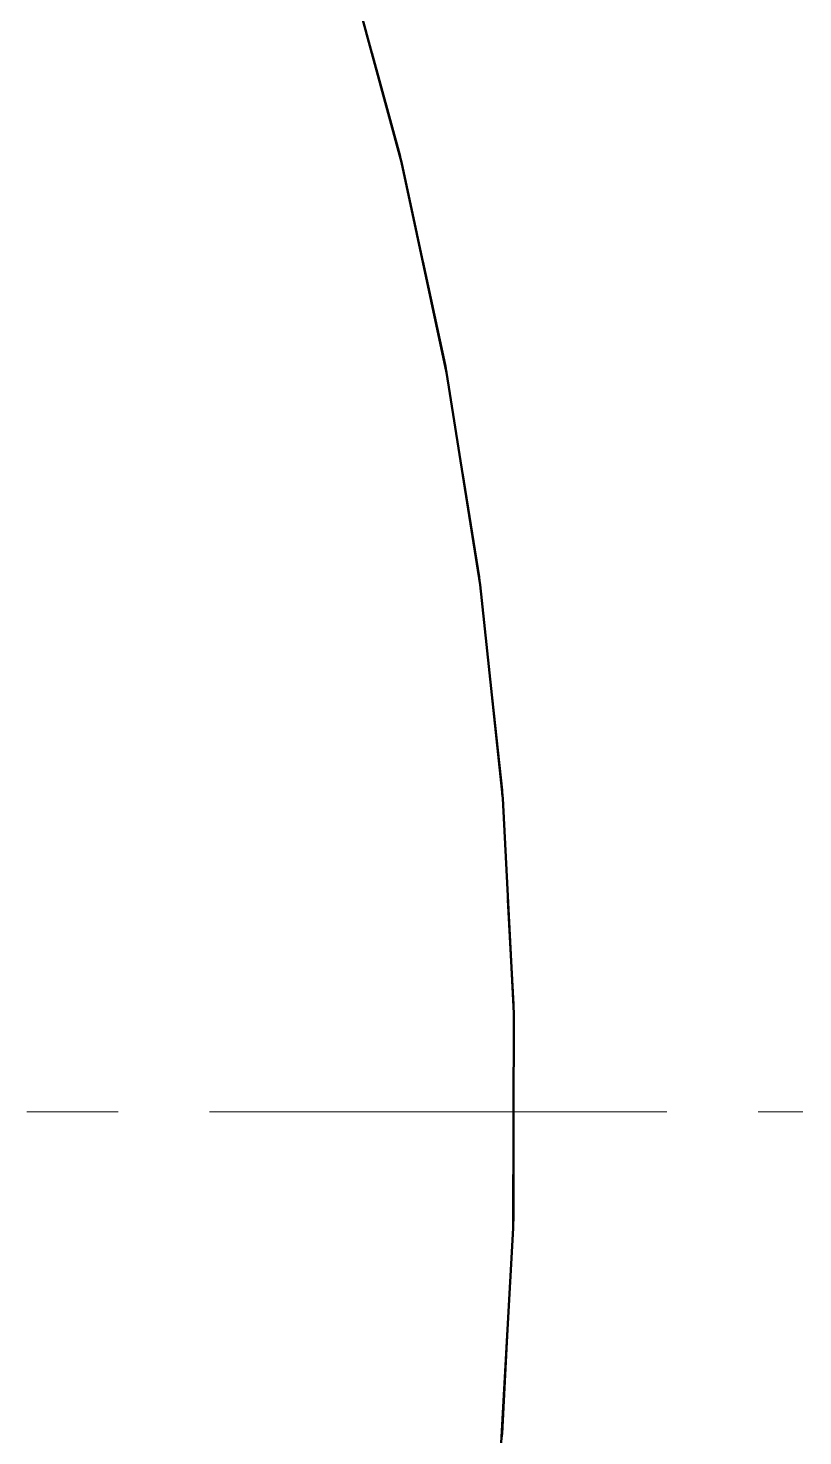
# Model space of a CAD drawing. Header units: millimetres. Extents: x 0 to 420, y 0 to 297.
# Drawn here: x 224.91 to 230.29, y 241.75 to 251.53 of the extents above; entities that cross this region are included whole.
import ezdxf

# ---------------------------------------------------------------- set-up
doc = ezdxf.new("R2010")
doc.units = ezdxf.units.MM
doc.linetypes.add('CENTER', pattern=[5.08, 3.175, -0.635, 0.635, -0.635])
doc.linetypes.add('DASHED', pattern=[1.524, 1.27, -0.254])
for name, color, linetype, lineweight in [('CENTER', 1, 'CENTER', 18), ('HIDDEN', 8, 'DASHED', 25), ('VISIBLE', 7, 'CONTINUOUS', 50)]:
    doc.layers.add(name, color=color, linetype=linetype, lineweight=lineweight)

msp = doc.modelspace()

# ---------------------------------------------------------------- linework, layer by layer
at = {"layer": 'CENTER'}
msp.add_line((170.29325, 244), (230.29325, 244), dxfattribs=at)
at = {"layer": 'HIDDEN'}
for points in [[(227.10106, 252.08337), (227.49328, 250.64515)], [(227.10106, 252.08337), (227.49328, 250.64515)], [(227.10759, 252.05946), (227.29982, 251.35457)], [(227.49328, 250.64515), (227.8084, 249.18808)], [(227.49328, 250.64515), (227.8084, 249.18808)], [(227.49874, 250.61991), (227.65331, 249.90521)], [(227.8084, 249.18808), (228.04553, 247.71631)], [(227.8084, 249.18808), (228.04553, 247.71631)], [(227.81267, 249.16158), (227.92907, 248.43911)], [(228.04553, 247.71631), (228.20398, 246.23401)], [(228.04553, 247.71631), (228.20398, 246.23401)], [(228.04849, 247.68859), (228.12633, 246.96045)], [(228.20398, 246.23401), (228.28332, 244.74537)], [(228.20398, 246.23401), (228.28332, 244.74537)], [(228.20552, 246.20514), (228.24452, 245.47341)], [(228.28332, 244.74537), (228.28332, 243.25463)], [(228.28332, 244.74537), (228.28332, 243.25463)], [(228.28332, 244.71543), (228.28332, 243.98222)], [(228.28332, 243.25463), (228.20398, 241.76599)], [(228.28332, 243.25463), (228.20398, 241.76599)], [(228.28168, 243.22369), (228.24263, 242.49111)], [(228.20398, 241.76599), (228.04553, 240.28369)], [(228.20398, 241.76599), (228.04553, 240.28369)]]:
    msp.add_lwpolyline(points, dxfattribs=at)
at = {"layer": 'VISIBLE'}
for points in [[(227.11532, 252.03595), (227.50548, 250.59503)], [(227.29982, 251.35457), (227.49328, 250.64515)], [(227.49328, 250.64515), (227.49874, 250.61991)], [(227.50548, 250.59503), (227.81829, 249.13536)], [(227.65331, 249.90521), (227.8084, 249.18808)], [(227.8084, 249.18808), (227.81267, 249.16158)], [(227.81829, 249.13536), (228.05287, 247.66109)], [(227.92907, 248.43911), (228.04553, 247.71631)], [(228.04553, 247.71631), (228.04849, 247.68859)], [(228.05287, 247.66109), (228.20853, 246.17642)], [(228.12633, 246.96045), (228.20398, 246.23401)], [(228.20398, 246.23401), (228.20552, 246.20514)], [(228.20853, 246.17642), (228.28485, 244.68556)], [(228.24452, 245.47341), (228.28332, 244.74537)], [(228.28332, 244.74537), (228.28332, 244.71543)], [(228.28485, 244.68556), (228.28161, 243.19275)], [(228.28332, 243.98222), (228.28332, 243.25463)], [(228.28332, 243.25463), (228.28168, 243.22369)], [(228.28161, 243.19275), (228.19881, 241.70224)], [(228.24263, 242.49111), (228.20398, 241.76599)], [(228.20398, 241.76599), (228.20058, 241.73416)]]:
    msp.add_lwpolyline(points, dxfattribs=at)

doc.saveas('drawing.dxf')
